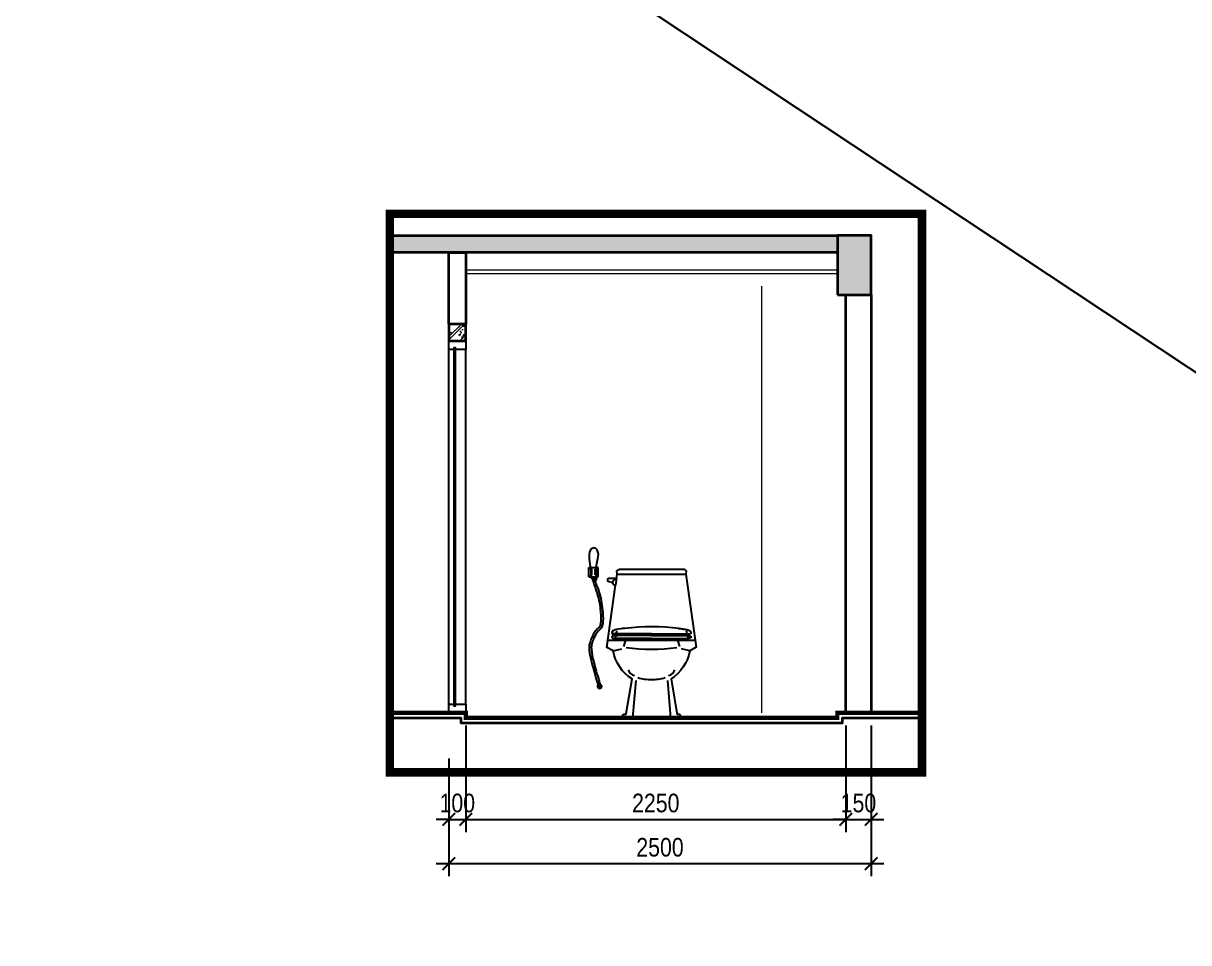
# Model space of a CAD drawing. Header units: inches. Extents: x 236662 to 497023, y -248575 to 81795.
# Drawn here: x 423694 to 430594, y -194456 to -189015 of the extents above; entities that cross this region are included whole.
import ezdxf

# ---------------------------------------------------------------- set-up
doc = ezdxf.new("R2010")
doc.units = ezdxf.units.IN
doc.header["$LTSCALE"] = 10
doc.header["$MEASUREMENT"] = 0
doc.linetypes.add('ACAD_ISO02W100', pattern=[15, 12, -3])
for name, color, linetype, lineweight in [('02. HP_BE TONG', 1, 'Continuous', 35), ('03. HP_TUONG', 2, 'Continuous', 35), ('06. HP_THAY 1', 134, 'Continuous', 15), ('06. HP_THAY 2', 147, 'Continuous', 13), ('09_HP_HATCH', 8, 'Continuous', 5)]:
    doc.layers.add(name, color=color, linetype=linetype, lineweight=lineweight)
for name, color, linetype in [('04. HP_CUA', 153, 'Continuous'), ('07. HP_KY HIEU', 43, 'Continuous'), ('08. HP_DIM', 118, 'Continuous'), ('10. HP_VAT DUNG 1', 144, 'Continuous')]:
    doc.layers.add(name, color=color, linetype=linetype)
doc.styles.add('text2', font='VHELVCN.TTF')
doc.dimstyles.new('AL-100 (1-50)', dxfattribs={"dimscale": 0.5, "dimtxt": 220, "dimasz": 150, "dimexe": 150, "dimexo": 150, "dimgap": 80, "dimtad": 1, "dimdec": 0, "dimzin": 9, "dimtxsty": 'text2', "dimblk": 'ARCHTICK', "dimcen": 1, "dimdle": 150, "dimclrd": 256, "dimclre": 256, "dimclrt": 7, "dimadec": 0, "dimazin": 0, "dimtfac": 1, "dimtdec": 0, "dimtix": 1, "dimtmove": 2, "dimatfit": 3, "dimldrblk": 'ARCHTICK', "dimfxl": 1, "dimtolj": 1, "dimtzin": 0, "dimlwd": -1, "dimlwe": -1, "dimarcsym": 0})

# ---------------------------------------------------------------- blocks, each defined once
blk = doc.blocks.new('_ArchTick')
at = {"color": 0, "linetype": 'ByBlock', "const_width": 0.15}
blk.add_lwpolyline([(-0.5, -0.5), (0.5, 0.5)], dxfattribs=at)
blk = doc.blocks.new('*D645')
at = {"layer": '08. HP_DIM', "transparency": 16777216}
for p, q in [((426213.4, -193366), (426213.4, -193801)), ((426313.4, -193366), (426313.4, -193801)), ((426213.4, -193726), (426138.4, -193726)), ((426213.4, -193726), (426313.4, -193726)), ((426313.4, -193726), (426388.4, -193726))]:
    blk.add_line(p, q, dxfattribs=at)
at = {"layer": 'Defpoints', "color": 0, "transparency": 16777216}
for p in [(426213.4, -193291), (426313.4, -193291), (426313.4, -193726)]:
    blk.add_point(p, dxfattribs=at)
at = {"layer": '08. HP_DIM', "transparency": 16777216, "xscale": 75, "yscale": 75, "zscale": 75}
blk.add_blockref('_ArchTick', (426213.4, -193726), dxfattribs=at)
at = {"layer": '08. HP_DIM', "transparency": 16777216, "xscale": 75, "yscale": 75, "zscale": 75, "rotation": 180}
blk.add_blockref('_ArchTick', (426313.4, -193726), dxfattribs=at)
at = {"layer": '08. HP_DIM', "color": 7, "transparency": 16777216, "insert": (426263.4, -193629.8), "char_height": 110, "attachment_point": 5, "style": 'text2'}
blk.add_mtext('\\A1;100', dxfattribs=at)
blk = doc.blocks.new('*D646')
at = {"layer": '08. HP_DIM', "transparency": 16777216}
for p, q in [((426313.4, -193170), (426313.4, -193801)), ((428563.4, -193170), (428563.4, -193801)), ((426238.4, -193726), (428638.4, -193726))]:
    blk.add_line(p, q, dxfattribs=at)
at = {"layer": 'Defpoints', "color": 0, "transparency": 16777216}
for p in [(426313.4, -193095), (428563.4, -193095), (428563.4, -193726)]:
    blk.add_point(p, dxfattribs=at)
at = {"layer": '08. HP_DIM', "transparency": 16777216, "xscale": 75, "yscale": 75, "zscale": 75, "rotation": 180}
blk.add_blockref('_ArchTick', (426313.4, -193726), dxfattribs=at)
at = {"layer": '08. HP_DIM', "transparency": 16777216, "xscale": 75, "yscale": 75, "zscale": 75}
blk.add_blockref('_ArchTick', (428563.4, -193726), dxfattribs=at)
at = {"layer": '08. HP_DIM', "color": 7, "transparency": 16777216, "insert": (427438.4, -193629.8), "char_height": 110, "attachment_point": 5, "style": 'text2'}
blk.add_mtext('\\A1;2250', dxfattribs=at)
blk = doc.blocks.new('*D647')
at = {"layer": '08. HP_DIM', "transparency": 16777216}
for p, q in [((428563.4, -193170), (428563.4, -193801)), ((428713.4, -193366), (428713.4, -193801)), ((428563.4, -193726), (428488.4, -193726)), ((428563.4, -193726), (428713.4, -193726)), ((428713.4, -193726), (428788.4, -193726))]:
    blk.add_line(p, q, dxfattribs=at)
at = {"layer": 'Defpoints', "color": 0, "transparency": 16777216}
for p in [(428563.4, -193095), (428713.4, -193291), (428713.4, -193726)]:
    blk.add_point(p, dxfattribs=at)
at = {"layer": '08. HP_DIM', "transparency": 16777216, "xscale": 75, "yscale": 75, "zscale": 75}
blk.add_blockref('_ArchTick', (428563.4, -193726), dxfattribs=at)
at = {"layer": '08. HP_DIM', "transparency": 16777216, "xscale": 75, "yscale": 75, "zscale": 75, "rotation": 180}
blk.add_blockref('_ArchTick', (428713.4, -193726), dxfattribs=at)
at = {"layer": '08. HP_DIM', "color": 7, "transparency": 16777216, "insert": (428638.4, -193629.8), "char_height": 110, "attachment_point": 5, "style": 'text2'}
blk.add_mtext('\\A1;150', dxfattribs=at)
blk = doc.blocks.new('*D648')
at = {"layer": '08. HP_DIM', "transparency": 16777216}
for p, q in [((428713.4, -193170), (428713.4, -194062.9)), ((426213.4, -193366), (426213.4, -194062.9)), ((426138.4, -193987.9), (428788.4, -193987.9))]:
    blk.add_line(p, q, dxfattribs=at)
at = {"layer": 'Defpoints', "color": 0, "transparency": 16777216}
for p in [(428713.4, -193095), (426213.4, -193291), (428713.4, -193987.9)]:
    blk.add_point(p, dxfattribs=at)
at = {"layer": '08. HP_DIM', "transparency": 16777216, "xscale": 75, "yscale": 75, "zscale": 75, "rotation": 180}
blk.add_blockref('_ArchTick', (426213.4, -193987.9), dxfattribs=at)
at = {"layer": '08. HP_DIM', "transparency": 16777216, "xscale": 75, "yscale": 75, "zscale": 75}
blk.add_blockref('_ArchTick', (428713.4, -193987.9), dxfattribs=at)
at = {"layer": '08. HP_DIM', "color": 7, "transparency": 16777216, "insert": (427463.4, -193891.7), "char_height": 110, "attachment_point": 5, "style": 'text2'}
blk.add_mtext('\\A1;2500', dxfattribs=at)
blk = doc.blocks.new('*U308')
for p, q in [((0, 50), (0, 2150)), ((100, 50), (100, 2150))]:
    blk.add_line(p, q)
for points in [[(0, 2150), (60, 2150), (60, 2160), (70, 2160), (70, 2150), (100, 2150), (100, 2200), (0, 2200)], [(0, 0), (100, 0), (100, 50), (70, 50), (70, 40), (60, 40), (60, 50), (0, 50)]]:
    blk.add_lwpolyline(points, close=True)
at = {"color": 8}
blk.add_lwpolyline([(70, 40), (60, 40), (60, 2160), (70, 2160)], close=True, dxfattribs=at)
blk = doc.blocks.new('MAT DUNG TIEU')
for p, q in [((289158, 73241.8), (289173.6, 73232.2)), ((289158, 73241.8), (289206, 73241.8)), ((289158, 73193.8), (289158, 73241.8)), ((289173.6, 73203.4), (289173.6, 73232.2)), ((289206, 73241.8), (289190.4, 73232.2)), ((289190.4, 73203.4), (289190.4, 73232.2)), ((289206, 73193.8), (289206, 73241.8)), ((289173.6, 73203.4), (289158, 73193.8)), ((289158, 73193.8), (289206, 73193.8)), ((289175, 73185.1), (289178.6, 73171.9)), ((289178, 73174.3), (289194.1, 73174.3)), ((289178.6, 73171.9), (289193.4, 73171.9)), ((289190.4, 73203.4), (289206, 73193.8)), ((289197.6, 73186.9), (289193.4, 73171.9)), ((289300.8, 73186.8), (289295.6, 73150.5)), ((289303.7, 73207.5), (289658, 73207.5)), ((289276, 72883.1), (289276.3, 72882.4)), ((289276, 72883.1), (289276, 72883.1)), ((289276.3, 72882.4), (289276.6, 72881.8)), ((289276.6, 72881.8), (289276.9, 72881.4)), ((289276.9, 72881.4), (289277.3, 72881.1)), ((289277.3, 72881.1), (289277.6, 72880.8)), ((289277.6, 72880.8), (289278, 72880.5)), ((289278, 72880.5), (289278.3, 72880.2)), ((289278.3, 72880.2), (289278.6, 72879.9)), ((289278.6, 72879.9), (289279, 72879.6)), ((289279, 72879.6), (289279.3, 72879.4)), ((289279.3, 72879.4), (289279.7, 72879.1)), ((289279.7, 72879.1), (289280.1, 72878.9)), ((289280.1, 72878.9), (289280.6, 72878.7)), ((289281, 72878.5), (289281.5, 72878.3)), ((289281.5, 72878.3), (289282, 72878.1)), ((289282, 72878.1), (289282.5, 72877.9)), ((289282.5, 72877.9), (289283, 72877.7)), ((289283, 72877.7), (289283.6, 72877.6)), ((289283.6, 72877.6), (289284.1, 72877.4)), ((289286.7, 72899.5), (289284, 72899.5)), ((289286.7, 72899.5), (289284, 72899.5)), ((289284.1, 72877.4), (289284.7, 72877.3)), ((289284.7, 72877.3), (289285.3, 72877.2)), ((289285.3, 72877.2), (289285.8, 72877.1)), ((289285.8, 72877.1), (289286.5, 72876.9)), ((289286.5, 72876.9), (289287.1, 72876.8)), ((289480.8, 72899.5), (289286.7, 72899.5)), ((289287.1, 72876.8), (289287.7, 72876.7)), ((289287.7, 72876.7), (289288.4, 72876.6)), ((289288.4, 72876.6), (289289.1, 72876.4)), ((289289.1, 72876.4), (289289.9, 72876.3)), ((289289.9, 72876.3), (289290.7, 72876.2)), ((289290.7, 72876.2), (289291.6, 72876)), ((289291.6, 72876), (289292.5, 72875.9)), ((289292.5, 72875.9), (289293.5, 72875.8)), ((289295.6, 72886.6), (289293.4, 72879.5)), ((289293.5, 72875.8), (289294.6, 72875.7)), ((289294.6, 72875.7), (289295.8, 72875.6)), ((289295.8, 72875.6), (289297.1, 72875.5)), ((289480.8, 72875.5), (289297.1, 72875.5)), ((289302.5, 72914.9), (289299.4, 72905.1)), ((289480.8, 72891.5), (289329.1, 72891.5)), ((289480.8, 72899.5), (289675, 72899.5)), ((289480.8, 72891.5), (289632.6, 72891.5)), ((289480.8, 72875.5), (289664.6, 72875.5)), ((289659.2, 72914.9), (289662.3, 72905.1)), ((289665.9, 72875.6), (289664.6, 72875.5)), ((289667.1, 72875.7), (289665.9, 72875.6)), ((289666, 72886.6), (289668.3, 72879.5)), ((289668.2, 72875.8), (289667.1, 72875.7)), ((289669.2, 72875.9), (289668.2, 72875.8)), ((289670.1, 72876), (289669.2, 72875.9)), ((289671, 72876.2), (289670.1, 72876)), ((289671.8, 72876.3), (289671, 72876.2)), ((289672.5, 72876.4), (289671.8, 72876.3)), ((289673.3, 72876.6), (289672.5, 72876.4)), ((289673.9, 72876.7), (289673.3, 72876.6)), ((289674.6, 72876.8), (289673.9, 72876.7)), ((289675.2, 72876.9), (289674.6, 72876.8)), ((289675, 72899.5), (289677.7, 72899.5)), ((289675.8, 72877.1), (289675.2, 72876.9)), ((289676.4, 72877.2), (289675.8, 72877.1)), ((289677, 72877.3), (289676.4, 72877.2)), ((289677.6, 72877.4), (289677, 72877.3)), ((289678.1, 72877.6), (289677.6, 72877.4)), ((289678.7, 72877.7), (289678.1, 72877.6)), ((289679.2, 72877.9), (289678.7, 72877.7)), ((289679.7, 72878.1), (289679.2, 72877.9)), ((289680.2, 72878.3), (289679.7, 72878.1)), ((289680.7, 72878.5), (289680.2, 72878.3)), ((289681.1, 72878.7), (289680.7, 72878.5)), ((289681.6, 72878.9), (289681.1, 72878.7)), ((289682, 72879.1), (289681.6, 72878.9)), ((289682.3, 72879.4), (289682, 72879.1)), ((289682.7, 72879.6), (289682.3, 72879.4)), ((289683.1, 72879.9), (289682.7, 72879.6)), ((289683.4, 72880.2), (289683.1, 72879.9)), ((289683.7, 72880.5), (289683.4, 72880.2)), ((289684.1, 72880.8), (289683.7, 72880.5)), ((289684.4, 72881.1), (289684.1, 72880.8)), ((289684.7, 72881.4), (289684.4, 72881.1)), ((289685.1, 72881.8), (289684.7, 72881.4)), ((289685.4, 72882.4), (289685.1, 72881.8)), ((289685.6, 72883.1), (289685.4, 72882.4)), ((289685.7, 72883.1), (289685.6, 72883.1)), ((289255.4, 72867.5), (289706.3, 72867.5)), ((289283.3, 72811.5), (289327.3, 72822.9)), ((289678.4, 72811.5), (289634.4, 72822.9)), ((289562.3, 72659.5), (289578.8, 72467.5))]:
    blk.add_line(p, q)
blk.add_lwpolyline([(289678.4, 72811.5, -0.204545), (289581.4, 72667.5), (289610.8, 72490.5, 0.414214), (289615.8, 72485.5), (289623.8, 72485.5, -0.414214), (289628.8, 72480.5), (289631.3, 72467.5), (289330.4, 72467.5), (289332.8, 72480.5, -0.414214), (289337.8, 72485.5), (289345.8, 72485.5, 0.414214), (289350.8, 72490.5), (289380.3, 72667.5, -0.204545), (289283.3, 72811.5), (289250.1, 72830.3), (289295.6, 73150.5, -0.420661), (289280.2, 73164.1), (289264.1, 73166.8, -0.414214), (289256.1, 73174.8), (289256.1, 73178.8, -0.414214), (289264.1, 73186.8), (289300.8, 73186.8), (289303.7, 73207.5), (289302.5, 73223.7, -0.283785), (289316.8, 73232.5), (289644.8, 73232.5, -0.283785), (289659.1, 73223.7), (289658, 73207.5), (289711.6, 72830.3)], format="xyb", close=True)
for points in [[(289623.2, 72927.3, 0.059522), (289343.1, 72927.5), (289329.4, 72926.9), (289322.8, 72925.5), (289309.8, 72923.6), (289299.7, 72921.9), (289292.8, 72920.1), (289286.5, 72917.3), (289281.7, 72915.1), (289276.6, 72906.1), (289278.4, 72900.5), (289284, 72899.5)], [(289361, 72714.7, 0.247354), (289392.8, 72685.1, 0.247354)], [(289568.9, 72685.1, 0.247354), (289600.7, 72714.7, 0.247354)], [(289480.8, 72664.2, 0.073236), (289551.6, 72674.5, 0.073236)]]:
    blk.add_lwpolyline(points, format="xyb")
for points in [[(289329.1, 72891.5), (289326.4, 72891.3), (289324.2, 72891.2), (289322.2, 72891.1), (289320.5, 72891.1), (289319, 72891), (289317.7, 72891), (289316.5, 72891), (289315.4, 72890.9), (289314.3, 72890.9), (289313.2, 72890.8), (289312.2, 72890.8), (289311.1, 72890.7), (289310.1, 72890.6), (289309.1, 72890.6), (289308.2, 72890.5), (289307.2, 72890.5), (289306.3, 72890.5), (289305.3, 72890.4), (289304.4, 72890.4), (289303.5, 72890.4), (289302.6, 72890.4), (289301.7, 72890.4), (289300.9, 72890.4), (289299.9, 72890.4), (289299, 72890.4), (289298.1, 72890.4), (289297.2, 72890.4), (289296.3, 72890.4), (289295.3, 72890.3), (289294.4, 72890.3), (289293.4, 72890.3), (289292.5, 72890.2), (289291.5, 72890.1), (289290.6, 72890), (289289.7, 72889.9), (289288.8, 72889.7), (289287.9, 72889.6), (289287, 72889.5), (289286.1, 72889.4), (289285.3, 72889.2), (289284.6, 72889.1), (289283.8, 72889), (289283.1, 72888.9), (289282.3, 72888.7), (289281.5, 72888.4), (289280.7, 72888.1), (289279.8, 72887.8), (289278.8, 72887.3), (289277.8, 72886.7), (289276.8, 72886)], [(289280.6, 72878.7), (289281, 72878.5)], [(289618.6, 72927.5), (289623.2, 72927.3), (289627.1, 72927), (289630.2, 72926.8), (289632.7, 72926.5), (289634.7, 72926.3), (289636.5, 72926), (289638, 72925.8), (289639.4, 72925.5), (289640.9, 72925.3), (289642.3, 72925), (289643.9, 72924.8), (289645.4, 72924.6), (289646.9, 72924.3), (289648.4, 72924.1), (289649.9, 72923.9), (289651.4, 72923.6), (289652.8, 72923.4), (289654.2, 72923.2), (289655.5, 72923), (289656.8, 72922.8), (289658, 72922.5), (289659.2, 72922.3), (289660.4, 72922.1), (289661.5, 72921.9), (289662.5, 72921.7), (289663.5, 72921.4), (289664.4, 72921.2), (289665.4, 72921), (289666.2, 72920.7), (289667.1, 72920.5), (289667.9, 72920.2), (289668.8, 72919.9), (289669.6, 72919.7), (289670.4, 72919.4), (289671.2, 72919), (289672, 72918.7), (289672.7, 72918.4), (289673.5, 72918.1), (289674.2, 72917.7), (289674.9, 72917.4), (289675.6, 72917.1), (289676.2, 72916.8), (289676.9, 72916.5), (289677.5, 72916.1), (289678.1, 72915.7), (289678.8, 72915.2), (289679.4, 72914.6), (289680, 72913.9), (289680.6, 72913.2), (289681.2, 72912.3), (289681.8, 72911.4), (289682.4, 72910.4), (289682.9, 72909.4), (289683.3, 72908.4), (289683.6, 72907.3), (289683.8, 72906.2), (289683.9, 72905.1), (289683.8, 72904.1), (289683.5, 72903.1), (289683, 72902.1), (289682.2, 72901.3), (289681.1, 72900.6), (289679.6, 72900), (289677.7, 72899.5)], [(289632.6, 72891.5), (289635.3, 72891.3), (289637.5, 72891.2), (289639.5, 72891.1), (289641.2, 72891.1), (289642.7, 72891), (289644, 72891), (289645.2, 72891), (289646.3, 72890.9), (289647.4, 72890.9), (289648.5, 72890.8), (289649.5, 72890.8), (289650.5, 72890.7), (289651.6, 72890.6), (289652.6, 72890.6), (289653.5, 72890.5), (289654.5, 72890.5), (289655.4, 72890.5), (289656.3, 72890.4), (289657.3, 72890.4), (289658.2, 72890.4), (289659, 72890.4), (289659.9, 72890.4), (289660.8, 72890.4), (289661.7, 72890.4), (289662.6, 72890.4), (289663.6, 72890.4), (289664.5, 72890.4), (289665.4, 72890.4), (289666.4, 72890.3), (289667.3, 72890.3), (289668.3, 72890.3), (289669.2, 72890.2), (289670.1, 72890.1), (289671.1, 72890), (289672, 72889.9), (289672.9, 72889.7), (289673.8, 72889.6), (289674.7, 72889.5), (289675.5, 72889.4), (289676.3, 72889.2), (289677.1, 72889.1), (289677.9, 72889), (289678.6, 72888.9), (289679.4, 72888.7), (289680.2, 72888.4), (289681, 72888.1), (289681.9, 72887.8), (289682.9, 72887.3), (289683.9, 72886.7), (289684.9, 72886)], [(289347.2, 72867.5), (289337.1, 72834.6)], [(289614.5, 72867.5), (289624.6, 72834.6)], [(289399.4, 72659.5), (289382.9, 72467.5)]]:
    blk.add_lwpolyline(points)
at = {"flags": 128}
blk.add_lwpolyline([(289208.2, 72628, 0.447816), (289218.8, 72631.3, -1.095424)], format="xyb", dxfattribs=at)
for centre, radius, start, end in [((289294.5, 73164.9), 14.4, 69.50249, 183.06676), ((289281.5, 72883.2), 5.46, 149.27618, 180.68617), ((289680.2, 72883.2), 5.46, 359.31383, 30.72382), ((289480.8, 73682.5), 862.4, 261.29094, 278.70906), ((289480.4, 72909.7), 245.5, 253.34159, 270.09612)]:
    blk.add_arc(centre, radius, start, end)
at = {"ltscale": 10}
blk.add_arc((289213.3, 72630.2), 11, 139.28296, 76.9678, dxfattribs=at)
for points, knots in [([(289168.9, 73212.2), (289168.9, 73223.5), (289163.2, 73252.6), (289158.8, 73292.3), (289161.1, 73335.6), (289191, 73345.6), (289209.9, 73321.8), (289204.4, 73274.3), (289188.8, 73234.5), (289205.3, 73181), (289165.6, 73182), (289168.9, 73203.5), (289168.9, 73212.2)], [0, 0, 0, 0, 33.999712, 87.271739, 126.694443, 145.03604, 165.505113, 204.122546, 280.909175, 307.443089, 330.153437, 356.324944, 356.324944, 356.324944, 356.324944]), ([(289181.2, 73171.9), (289181.1, 73161.9), (289184.4, 73154), (289188.7, 73143.4), (289189.8, 73140.5), (289193.6, 73130.5), (289196.1, 73123.2), (289203, 73101.3), (289206.8, 73086.5), (289213.1, 73056.4), (289215.6, 73041.1), (289218.6, 73014.9), (289219.4, 73003.6), (289220.1, 72985.8), (289220.1, 72978.7), (289219.7, 72966), (289219.3, 72960.3), (289218.4, 72953.7), (289218.1, 72952), (289217.6, 72949.2), (289217.4, 72948.2), (289216.9, 72946.2), (289216.7, 72945.2), (289215.9, 72942.7), (289215.3, 72941.3), (289214.2, 72938.9), (289213.6, 72937.9), (289212.5, 72936.3), (289211.9, 72935.6), (289210.7, 72934.1), (289210, 72933.4), (289208.3, 72931.8), (289207.3, 72930.8), (289205, 72928.7), (289203.8, 72927.5), (289201.1, 72924.9), (289199.7, 72923.5), (289196.3, 72919.8), (289194.3, 72917.5), (289190.2, 72912), (289188.1, 72908.9), (289182.4, 72899.6), (289178.7, 72892.6), (289174, 72882.2), (289173.3, 72880.6), (289171.1, 72875.4), (289169.6, 72871.7), (289167.5, 72866.1), (289166.9, 72864.4), (289165.8, 72861.4), (289165.3, 72860), (289164.4, 72857.6), (289164.1, 72856.6), (289163.3, 72854.3), (289162.9, 72853.1), (289161.8, 72849.4), (289161, 72846.7), (289159.9, 72840.7), (289159.5, 72837.4), (289159, 72830), (289159, 72825.9), (289159.5, 72816.7), (289160, 72811.5), (289161, 72804.1), (289161.3, 72802.3), (289161.8, 72799), (289162.1, 72797.4), (289162.8, 72793.8), (289163.1, 72791.8), (289164, 72787.6), (289164.5, 72785.3), (289166.1, 72778), (289167.4, 72772.4), (289172.5, 72752.1), (289177.4, 72733.6), (289185.8, 72702.7), (289186.8, 72699.2), (289188, 72694.7), (289188.3, 72693.8), (289188.7, 72692.3), (289188.8, 72691.8), (289189.3, 72689.9), (289189.7, 72688.5), (289190.8, 72684.6), (289191.5, 72682.2), (289193.5, 72675), (289194.7, 72670.7), (289198.2, 72658.7), (289200.2, 72652.1), (289204.2, 72639.6), (289206.2, 72633.8), (289208.2, 72628)], [0, 0, 0, 0, 20.968359, 20.968359, 28.837472, 28.837472, 48.568267, 48.568267, 88.029858, 88.029858, 130.816709, 130.816709, 166.258815, 166.258815, 192.631441, 192.631441, 219.004068, 219.004068, 229.293688, 229.293688, 236.963424, 236.963424, 244.633161, 244.633161, 259.972633, 259.972633, 275.312106, 275.312106, 287.527711, 287.527711, 299.743315, 299.743315, 314.298274, 314.298274, 328.853232, 328.853232, 343.40819, 343.40819, 361.601073, 361.601073, 379.793957, 379.793957, 409.166583, 409.166583, 414.573556, 414.573556, 425.387502, 425.387502, 429.863764, 429.863764, 433.24764, 433.24764, 435.867029, 435.867029, 438.486418, 438.486418, 443.54838, 443.54838, 448.51485, 448.51485, 453.48132, 453.48132, 458.447791, 458.447791, 459.901505, 459.901505, 461.138247, 461.138247, 462.624915, 462.624915, 464.111583, 464.111583, 467.08492, 467.08492, 472.885785, 472.885785, 473.590223, 473.590223, 473.761524, 473.761524, 473.867965, 473.867965, 474.123166, 474.123166, 474.633569, 474.633569, 475.654374, 475.654374, 477.695985, 477.695985, 479.918209, 479.918209, 479.918209, 479.918209]), ([(289191.3, 73171.9), (289192.9, 73162), (289197.3, 73151.8), (289213.2, 73109.8), (289221.1, 73076.5), (289228.3, 73029.3), (289229.8, 73013.3), (289231.1, 72988), (289231.2, 72977.9), (289230.5, 72963.3), (289230.1, 72958), (289229.1, 72951.1), (289228.8, 72948.9), (289227.4, 72942.2), (289226.2, 72938.4), (289223.6, 72933.1), (289222.5, 72931.3), (289220, 72927.9), (289218.6, 72926.5), (289215.8, 72923.6), (289214.3, 72922.3), (289211.2, 72919.4), (289209.6, 72917.9), (289205.7, 72913.8), (289203.2, 72911.1), (289198, 72904), (289195.2, 72899.7), (289189.1, 72888.8), (289186, 72882.3), (289182, 72872.8), (289181.3, 72871.3), (289179.4, 72866.5), (289178.1, 72863.1), (289176.3, 72858.1), (289175.7, 72856.6), (289174.9, 72854.3), (289174.7, 72853.5), (289174.1, 72851.9), (289173.8, 72851.1), (289173, 72848.6), (289172.5, 72846.9), (289171.5, 72842.5), (289171.1, 72839.7), (289170.6, 72832.9), (289170.6, 72828.9), (289171.1, 72819.4), (289171.6, 72813.8), (289174.7, 72792), (289178.9, 72771.3), (289193.7, 72714.1), (289204.1, 72677.9), (289218.8, 72631.3)], [1.242846, 1.242846, 1.242846, 1.242846, 28.934087, 28.934087, 113.624774, 113.624774, 160.510303, 160.510303, 196.445185, 196.445185, 220.263793, 220.263793, 232.200731, 232.200731, 260.441411, 260.441411, 279.627851, 279.627851, 298.814291, 298.814291, 318.000731, 318.000731, 337.187171, 337.187171, 363.09365, 363.09365, 389.000128, 389.000128, 414.906607, 414.906607, 419.717969, 419.717969, 429.340694, 429.340694, 433.14704, 433.14704, 435.161501, 435.161501, 437.175961, 437.175961, 441.204883, 441.204883, 446.276038, 446.276038, 451.347192, 451.347192, 456.418346, 456.418346, 468.173389, 468.173389, 479.75263, 479.75263, 479.75263, 479.75263])]:
    blk.add_open_spline(points, degree=3, knots=knots)

msp = doc.modelspace()

# ---------------------------------------------------------------- hatches: boundary and pattern name
at = {"layer": '09_HP_HATCH'}
h = msp.add_hatch(dxfattribs=at)
h.set_pattern_fill('CHAU-01', color=256, scale=15, pattern_type=2)
h.set_pattern_definition([(50, (117961.91, 0), (107.589027, -9.41282), [11.25, -123.75]), (355, (117961.91, 0), (-20.8127, 112.82882), [9, -99]), (100.4514, (117970.87, -0.78), (86.776407, 103.41593), [9.56103, -105.171317]), (46.1842, (117961.91, 30), (160.086157, -24.82785), [16.875, -185.625]), (96.6356, (117975.25, 27.93), (140.199406, 146.11768), [14.34154, -157.75695]), (351.1842, (117961.91, 30), (140.19929, 146.11779), [13.5, -148.5]), (21, (117976.91, 22.5), (89.536058, -60.392834), [11.25, -123.75]), (326, (117976.91, 22.5), (36.4973, 108.772507), [9, -99]), (71.4514, (117984.37, 17.47), (126.033394, 48.379575), [9.56103, -105.171317]), (37.5, (117961.91, 0), (1.8239783, 49.934078), [0, -97.8, 0, -100.5, 0, -99.375]), (7.5, (117961.91, 0), (39.460431, 59.161757), [0, -57.3, 0, -95.55, 0, -37.875]), (327.5, (117928.46, 0), (80.0733654, -3.3832308), [0, -37.5, 0, -117, 0, -155.25]), (317.5, (117913.46, 0), (87.477925, 15.015747), [0, -48.75, 0, -77.7, 0, -110.25]), (45, (117961.91, 0), (-45.078057, 45.078057), []), (45, (117961.91, 18.375), (-45.078057, 45.078057), [])])
h.paths.add_polyline_path([(425863.3, -190271), (428513.4, -190271), (428513.4, -190371), (425863.3, -190371)])
h.paths.add_polyline_path([(428513.4, -190621), (428713.4, -190621), (428713.4, -190271), (428513.4, -190271)])
h = msp.add_hatch(dxfattribs=at)
h.set_pattern_fill('CHAU-01', color=256, scale=15, pattern_type=2)
h.set_pattern_definition([(50, (320422.63, -273958.85), (107.58903, -9.41282), [11.25, -123.75]), (355, (320422.63, -273958.85), (-20.8127, 112.82882), [9, -99]), (100.4514, (320431.6, -273959.64), (86.77641, 103.41593), [9.56103, -105.17132]), (46.1842, (320422.63, -273928.85), (160.08616, -24.82785), [16.875, -185.625]), (96.6356, (320435.97, -273930.92), (140.1994, 146.11768), [14.34154, -157.75695]), (351.1842, (320422.63, -273928.85), (140.1993, 146.1178), [13.5, -148.5]), (21, (320437.63, -273936.35), (89.53606, -60.392834), [11.25, -123.75]), (326, (320437.63, -273936.35), (36.4973, 108.77251), [9, -99]), (71.4514, (320445.09, -273941.38), (126.033394, 48.379575), [9.56103, -105.17132]), (37.5, (320422.63, -273958.85), (1.823978, 49.934078), [0, -97.8, 0, -100.5, 0, -99.375]), (7.5, (320422.63, -273958.85), (39.46043, 59.161757), [0, -57.3, 0, -95.55, 0, -37.875]), (327.5, (320389.18, -273958.85), (80.073365, -3.383231), [0, -37.5, 0, -117, 0, -155.25]), (317.5, (320374.18, -273958.85), (87.477925, 15.015747), [0, -48.75, 0, -77.7, 0, -110.25]), (45, (320422.63, -273958.85), (-45.078057, 45.078057), []), (45, (320422.63, -273940.477), (-45.078057, 45.078057), [])])
h.paths.add_polyline_path([(426213.4, -190795), (426213.4, -190895), (426313.4, -190895), (426313.4, -190795)])

# ---------------------------------------------------------------- linework, layer by layer
msp.add_line((402912.4, -172693.2), (497022.9, -235116.6))
at = {"layer": '02. HP_BE TONG'}
for points in [[(425863.3, -190271), (428513.4, -190271), (428513.4, -190371), (425863.3, -190371)], [(428513.4, -190621), (428713.4, -190621), (428713.4, -190271), (428513.4, -190271)], [(426213.4, -190795), (426213.4, -190895), (426313.4, -190895), (426313.4, -190795)]]:
    msp.add_lwpolyline(points, close=True, dxfattribs=at)
at = {"layer": '02. HP_BE TONG', "const_width": 25}
msp.add_lwpolyline([(425863.3, -193095), (426313.4, -193095), (426313.4, -193125), (428513.4, -193125), (428513.4, -193095), (429014.7, -193095)], dxfattribs=at)
at = {"layer": '02. HP_BE TONG'}
msp.add_lwpolyline([(425863.3, -193125), (426283.4, -193125), (426283.4, -193155), (428543.4, -193155), (428543.4, -193125), (429014.7, -193125)], dxfattribs=at)
at = {"layer": '03. HP_TUONG'}
for points in [[(426213.4, -190371), (426313.4, -190371), (426313.4, -190795), (426213.4, -190795)], [(428563.4, -190621), (428713.4, -190621), (428713.4, -193095), (428563.4, -193095)]]:
    msp.add_lwpolyline(points, close=True, dxfattribs=at)
at = {"layer": '06. HP_THAY 1'}
msp.add_lwpolyline([(426213.4, -190895), (426313.4, -190895), (426313.4, -193095), (426213.4, -193095)], close=True, dxfattribs=at)
at = {"layer": '06. HP_THAY 2'}
msp.add_line((428063.4, -190571), (428063.4, -193095), dxfattribs=at)
msp.add_lwpolyline([(426313.4, -190495), (428513.4, -190495), (428513.4, -190475), (426313.4, -190475)], close=True, dxfattribs=at)
at = {"layer": '07. HP_KY HIEU', "linetype": 'ACAD_ISO02W100', "ltscale": 5, "const_width": 50}
msp.add_lwpolyline([(425863.3, -190142.4), (429014.7, -190142.4), (429014.7, -193447.6), (425863.3, -193447.6)], close=True, dxfattribs=at)

# ---------------------------------------------------------------- block references
at = {"layer": '04. HP_CUA', "xscale": -1}
msp.add_blockref('*U308', (426313.4, -193095), dxfattribs=at)
at = {"layer": '10. HP_VAT DUNG 1', "xscale": 1.149500000050734, "yscale": 1.149500000050734, "zscale": 1.149500000050734, "rotation": 0.0193987317747231}
msp.add_blockref('MAT DUNG TIEU', (94683.4, -276539), dxfattribs=at)

# ---------------------------------------------------------------- dimensions: what is measured, and where the dimension line sits
at = {"layer": '08. HP_DIM'}
for base, p1, p2, picture, middle in [((428713.4, -193987.9), (426213.4, -193291), (428713.4, -193095), '*D648', (427463.4, -193891.7)), ((428563.4, -193726), (426313.4, -193095), (428563.4, -193095), '*D646', (427438.4, -193629.8)), ((428713.4, -193726), (428563.4, -193095), (428713.4, -193291), '*D647', (428638.4, -193629.8)), ((426313.4, -193726), (426213.4, -193291), (426313.4, -193291), '*D645', (426263.4, -193629.8))]:
    dim = msp.add_linear_dim(base=base, p1=p1, p2=p2, angle=0, dimstyle='AL-100 (1-50)', dxfattribs=at)
    dim.commit()
    dim.dimension.update_dxf_attribs({"geometry": picture, "text_midpoint": middle})

doc.saveas('drawing.dxf')
